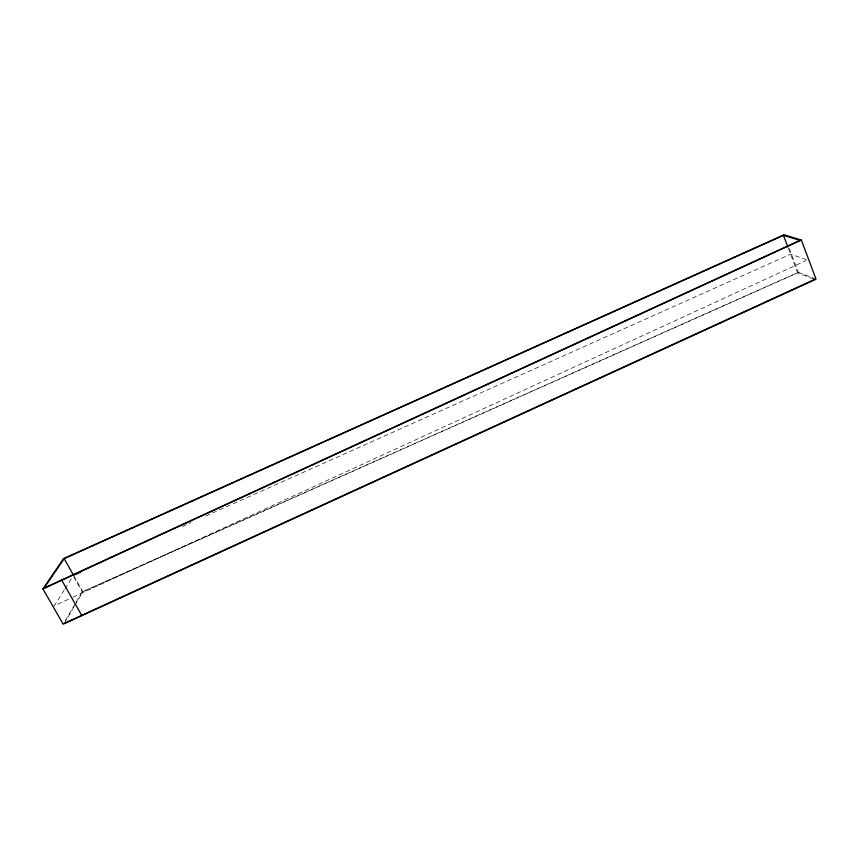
<?xml version="1.0" encoding="UTF-8"?>
<svg xmlns="http://www.w3.org/2000/svg" width="859" height="859" viewBox="0 0 859 859"><rect width="100%" height="100%" fill="white"/><g stroke="black" fill="none" stroke-linecap="round" stroke-linejoin="round"><path stroke-width="0.64" stroke-dasharray="4.29 3.22" d="M65.209 620.713L75.409 603.372M76.086 602.213L82.206 591.808L798.322 272.303L814.869 278.681M64.285 623.387L74.239 606.443M74.905 605.316L82.861 591.765L797.689 272.851L814.697 279.443M64.242 589.972L54.235 605.82L69.429 598.809M64.962 588.834L72.113 577.516M72.94 597.198L806.15 260.545M182.441 526.492L191.009 522.648M205.688 516.076L790.602 254.167L807.374 259.987M73.541 575.251L82.861 591.765M73.82 576.958L82.206 591.808M789.314 248.562L798.322 272.303M788.369 248.283L797.689 272.851"/><path stroke-width="1.29" d="M42.95 588.898L63.502 558.683L784.106 234.808L801.329 240.026L816.05 279.143L63.169 624.192L42.95 588.898L801.329 240.026M64.146 558.618L44.088 588.114L799.987 240.37L783.451 235.345L64.146 558.618L73.541 575.251L80.875 571.965M64.285 623.387L82.936 614.808M84.15 614.249L814.697 279.443M61.741 580.222L81.83 615.602M783.451 235.345L787.918 247.113"/></g></svg>
